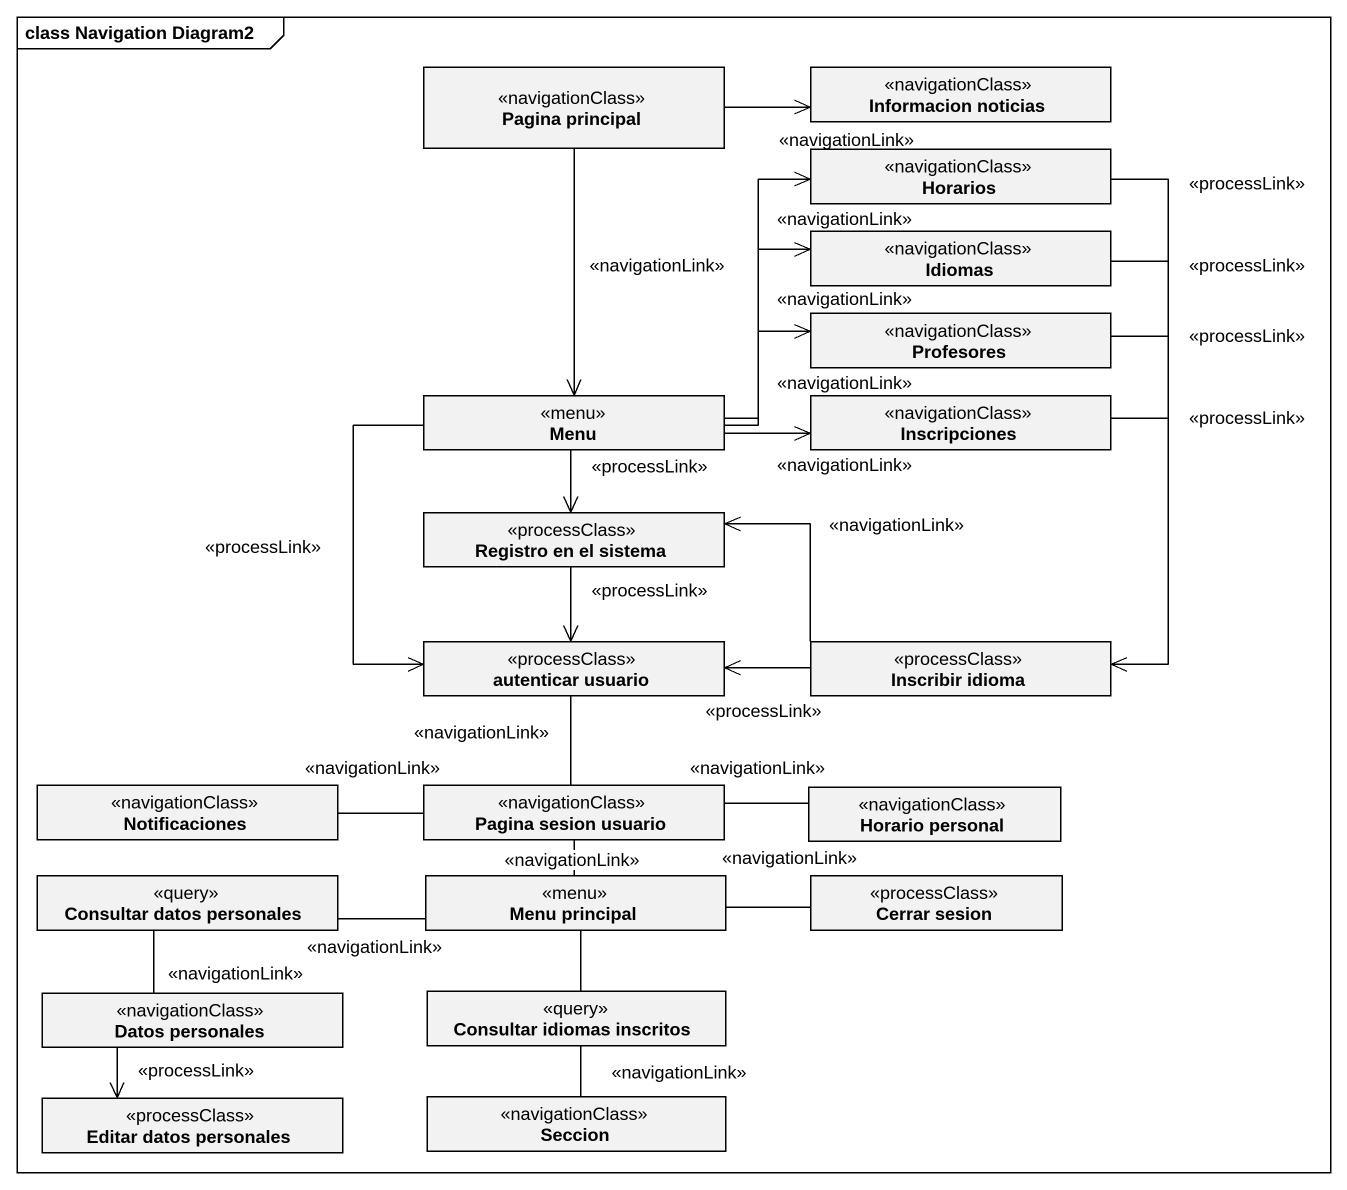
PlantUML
@startuml
mainframe class Navigation Diagram2
hide circle
hide empty members
class "Pagina principal" as Pagina_principal <<navigationClass>>
class "Informacion noticias" as Informacion_noticias <<navigationClass>>
class Horarios <<navigationClass>>
class Idiomas <<navigationClass>>
class Profesores <<navigationClass>>
class Menu <<menu>>
class Inscripciones <<navigationClass>>
class "Registro en el sistema" as Registro_en_el_sistema <<processClass>>
class "autenticar usuario" as autenticar_usuario <<processClass>>
class "Inscribir idioma" as Inscribir_idioma <<processClass>>
class Notificaciones <<navigationClass>>
class "Pagina sesion usuario" as Pagina_sesion_usuario <<navigationClass>>
class "Horario personal" as Horario_personal <<navigationClass>>
class "Consultar datos personales" as Consultar_datos_personales <<query>>
class "Menu principal" as Menu_principal <<menu>>
class "Cerrar sesion" as Cerrar_sesion <<processClass>>
class "Datos personales" as Datos_personales <<navigationClass>>
class "Consultar idiomas inscritos" as Consultar_idiomas_inscritos <<query>>
class "Editar datos personales" as Editar_datos_personales <<processClass>>
class Seccion <<navigationClass>>
Pagina_principal -right-> Informacion_noticias : <<navigationLink>>
Pagina_principal --> Menu : <<navigationLink>>
Horarios --> Inscribir_idioma : <<processLink>>
Idiomas --> Inscribir_idioma : <<processLink>>
Profesores --> Inscribir_idioma : <<processLink>>
Menu -up-> Horarios : <<navigationLink>>
Menu -right-> Idiomas : <<navigationLink>>
Menu -right-> Profesores : <<navigationLink>>
Menu -right-> Inscripciones : <<navigationLink>>
Menu --> Registro_en_el_sistema : <<processLink>>
Menu --> autenticar_usuario : <<processLink>>
Inscripciones --> Inscribir_idioma : <<processLink>>
Registro_en_el_sistema --> autenticar_usuario : <<processLink>>
autenticar_usuario -- Pagina_sesion_usuario : <<navigationLink>>
Inscribir_idioma -left-> Registro_en_el_sistema : <<navigationLink>>
Inscribir_idioma -left-> autenticar_usuario : <<processLink>>
Notificaciones -right- Pagina_sesion_usuario : <<navigationLink>>
Pagina_sesion_usuario -- Menu_principal : <<navigationLink>>
Horario_personal -left- Pagina_sesion_usuario : <<navigationLink>>
Consultar_datos_personales -- Datos_personales : <<navigationLink>>
Menu_principal -left- Consultar_datos_personales : <<navigationLink>>
Menu_principal -right- Cerrar_sesion : <<navigationLink>>
Datos_personales --> Editar_datos_personales : <<processLink>>
Consultar_idiomas_inscritos -up- Menu_principal
Consultar_idiomas_inscritos -- Seccion : <<navigationLink>>
@enduml
